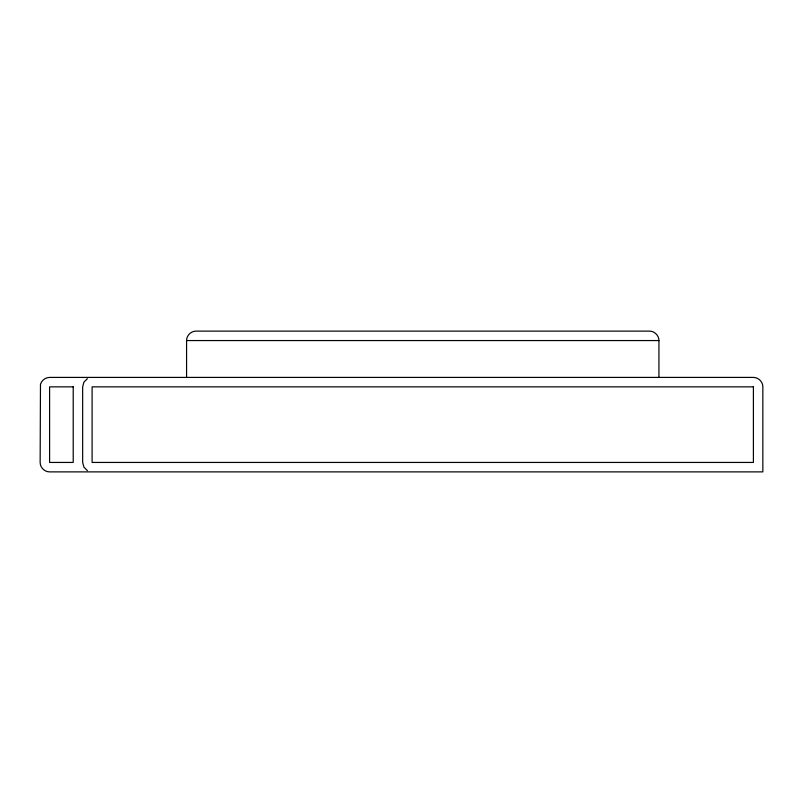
<?xml version="1.0" encoding="UTF-8"?>
<svg xmlns="http://www.w3.org/2000/svg" width="803" height="803" viewBox="0 0 803 803"><rect width="100%" height="100%" fill="white"/><g stroke="black" fill="none" stroke-linecap="round" stroke-linejoin="round"><path stroke-width="1.2" d="M186.577 377.41L186.577 340.562C186.547 335.513 190.973 331.087 196.022 331.117L649.486 331.117C654.545 331.087 658.962 335.513 658.932 340.562L658.932 377.41M87.386 378.675L83.924 382.138L82.659 386.855L82.659 462.438L83.924 467.155L87.386 470.618M186.577 340.562L658.932 340.562M40.471 384.416L40.15 462.438C40.12 467.487 44.536 471.913 49.595 471.883L762.85 471.883L762.85 386.855C762.88 381.796 758.464 377.38 753.405 377.41L49.595 377.41C45.42 377.43 41.575 380.381 40.471 384.416M73.214 386.855L49.595 386.855L49.595 462.438L73.214 462.438L73.214 386.855M753.405 386.855L92.104 386.855L92.104 462.438L753.405 462.438L753.405 386.855"/></g></svg>
